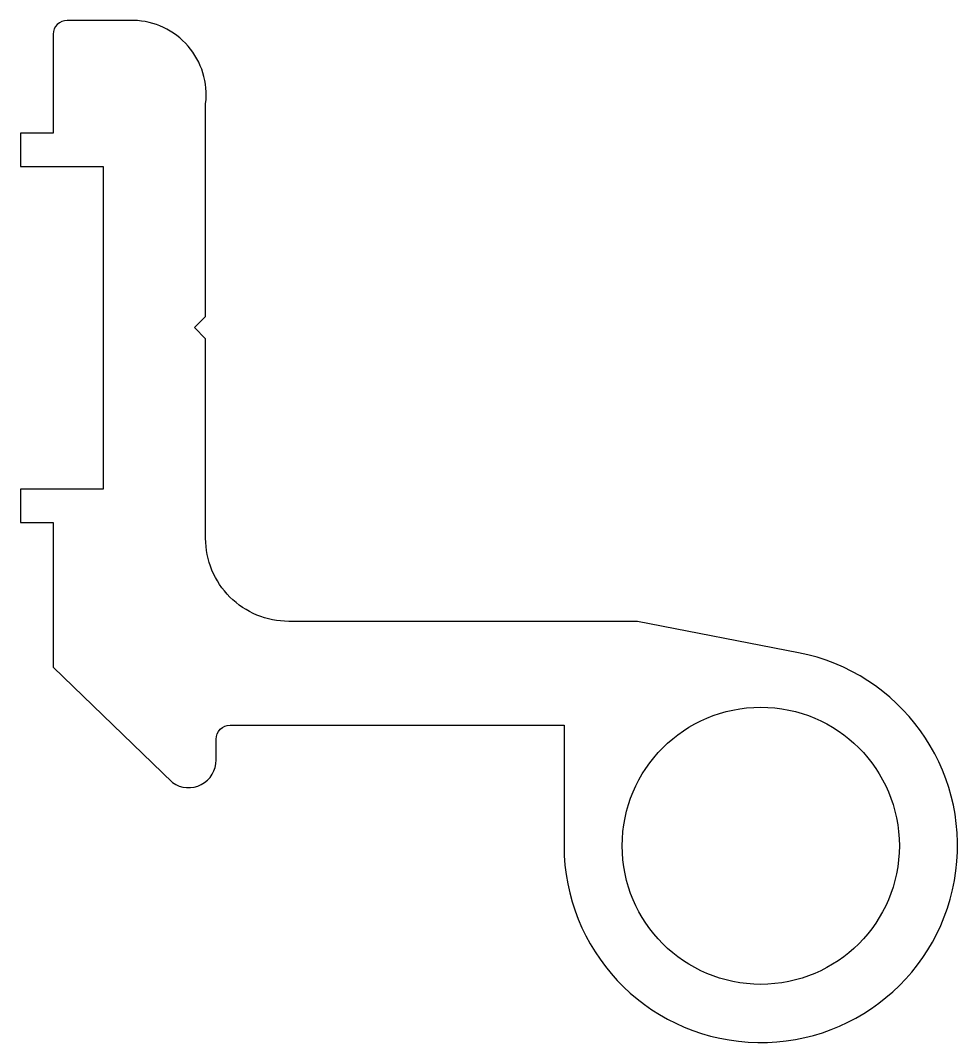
# Model space of a CAD drawing. Extents: x 161.7 to 195.6, y 203.2 to 240.1.
import ezdxf

# ---------------------------------------------------------------- set-up
doc = ezdxf.new("R2010")
doc.units = 0
doc.layers.get('0').update_dxf_attribs({"linetype": 'CONTINUOUS'})

msp = doc.modelspace()

# ---------------------------------------------------------------- linework, layer by layer
at = {"color": 0}
msp.add_lwpolyline([(161.733, 223.169), (161.733, 221.969), (162.916, 221.969), (162.916, 216.754), (167.222, 212.585, 0.606987), (168.796, 213.404), (168.796, 214.154, -0.414214), (169.296, 214.654), (181.35, 214.654), (181.35, 210.304, 2.11983), (189.807, 217.273), (184, 218.404), (171.416, 218.404, -0.414214), (168.416, 221.404), (168.416, 228.604), (168.016, 229.004), (168.416, 229.404), (168.416, 237.09, 0.442672), (165.816, 240.09), (163.416, 240.09, 0.414214), (162.916, 239.59), (162.916, 236.019), (161.733, 236.019), (161.733, 234.819), (164.716, 234.819), (164.716, 223.169)], format="xyb", close=True, dxfattribs=at)
msp.add_circle((188.45, 210.304), 5)

doc.saveas('drawing.dxf')
